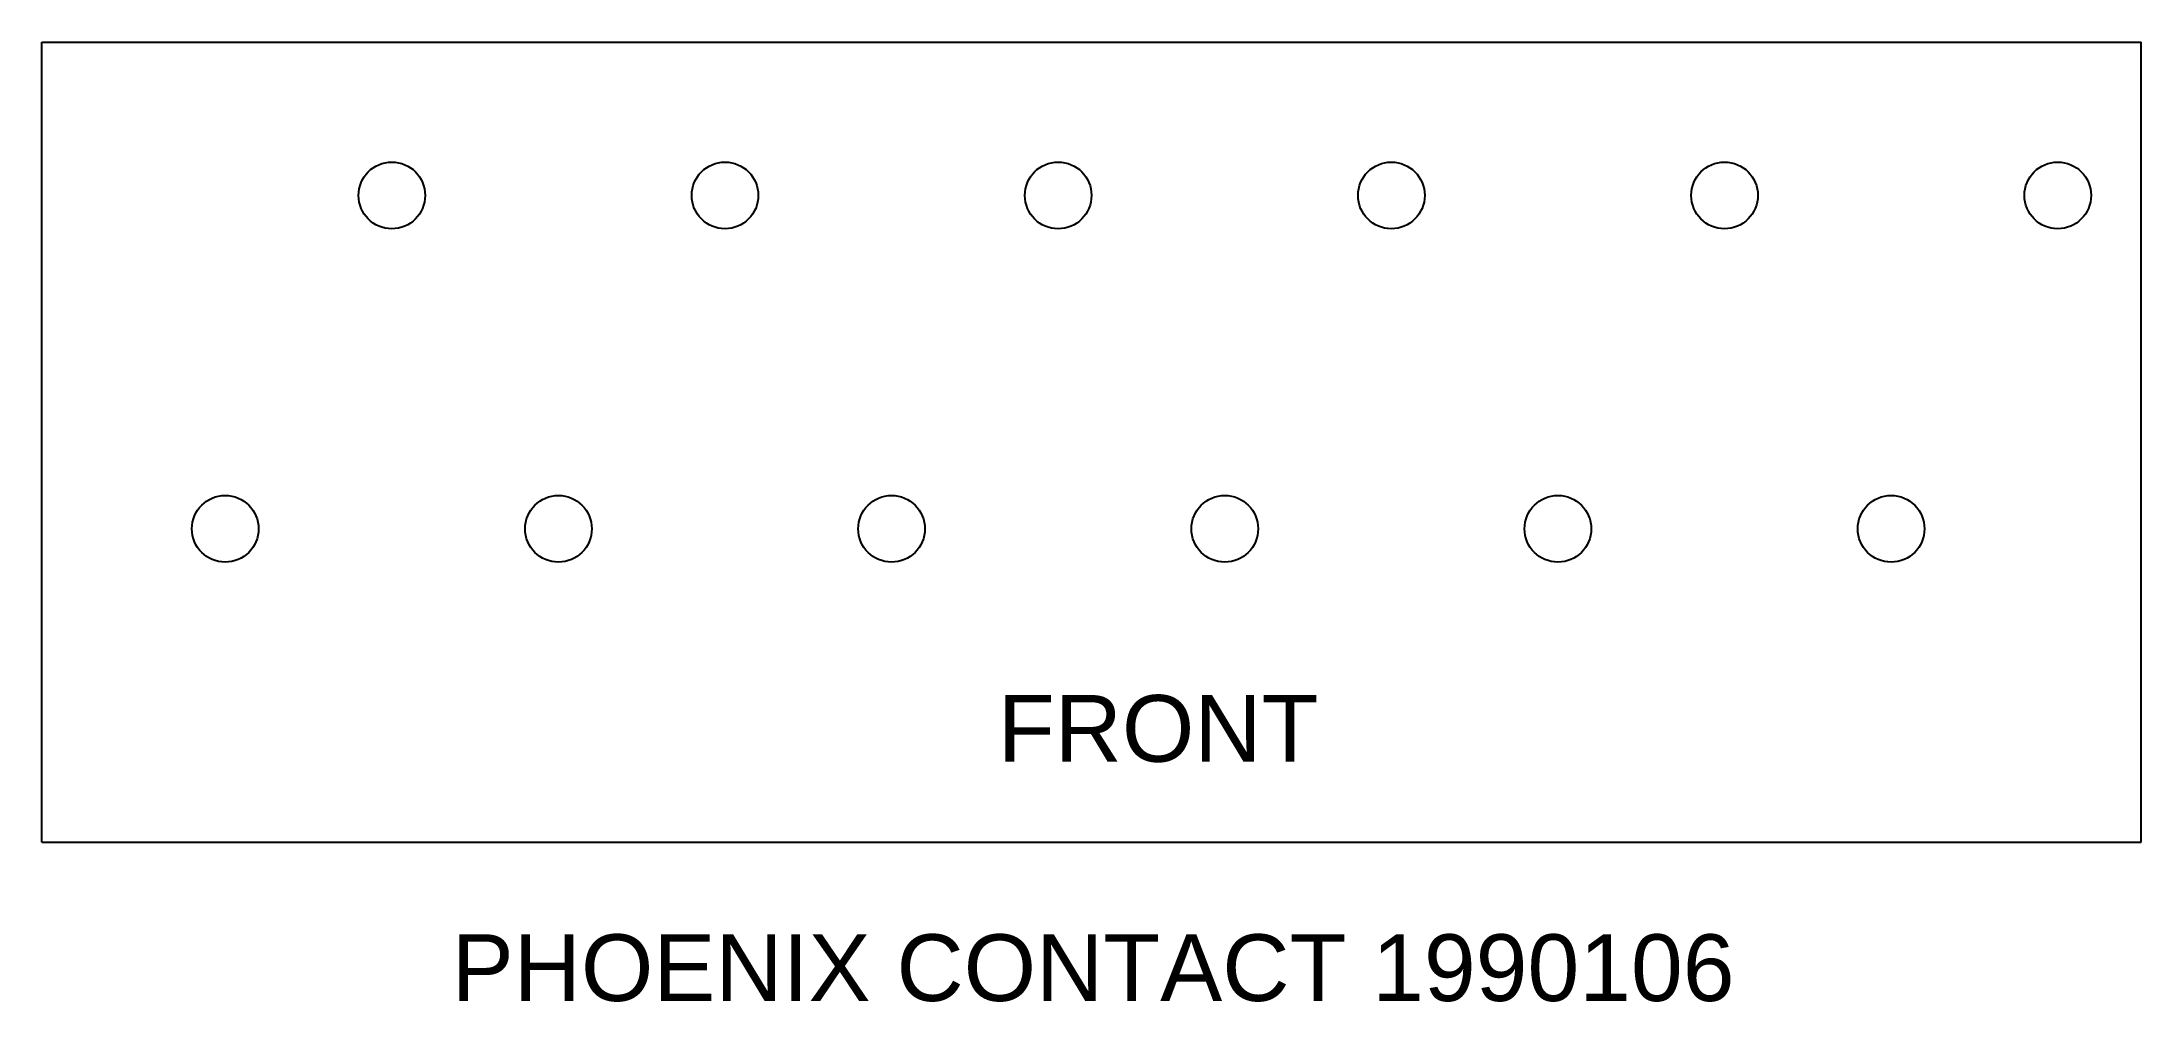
# Model space of a CAD drawing. Header units: millimetres. Extents: x 57.2 to 88.8, y 62.9 to 77.3.
import ezdxf

# ---------------------------------------------------------------- set-up
doc = ezdxf.new("R2010")
doc.units = ezdxf.units.MM
doc.layers.get('0').update_dxf_attribs({"lineweight": 25, "true_color": 0xffffff})
doc.layers.add('NOTES', color=56, linetype='Continuous', lineweight=25, true_color=0x808000)
doc.styles.add('textstyle11', font='')
doc.styles.add('textstyle12', font='')
doc.styles.get('textstyle11').set_extended_font_data('Arial')
doc.styles.get('textstyle12').set_extended_font_data('Arial')

msp = doc.modelspace()

# ---------------------------------------------------------------- linework, layer by layer
for p, q in [((57.25, 65.3), (57.25, 77.3)), ((57.25, 77.3), (88.75, 77.3)), ((88.75, 65.3), (88.75, 77.3)), ((57.25, 65.3), (88.75, 65.3))]:
    msp.add_line(p, q)
for centre in [(62.5, 75), (67.5, 75), (72.5, 75), (77.5, 75), (82.5, 75), (87.5, 75), (60, 70), (65, 70), (70, 70), (75, 70), (80, 70), (85, 70)]:
    msp.add_circle(centre, 0.5)

# ---------------------------------------------------------------- texts
at = {"insert": (74, 67), "char_height": 1, "attachment_point": 5, "style": 'textstyle11'}
msp.add_mtext('FRONT', dxfattribs=at)
at = {"layer": 'NOTES', "insert": (73.024, 63.412), "char_height": 1, "attachment_point": 5, "style": 'textstyle12'}
msp.add_mtext('PHOENIX CONTACT 1990106', dxfattribs=at)

doc.saveas('drawing.dxf')
